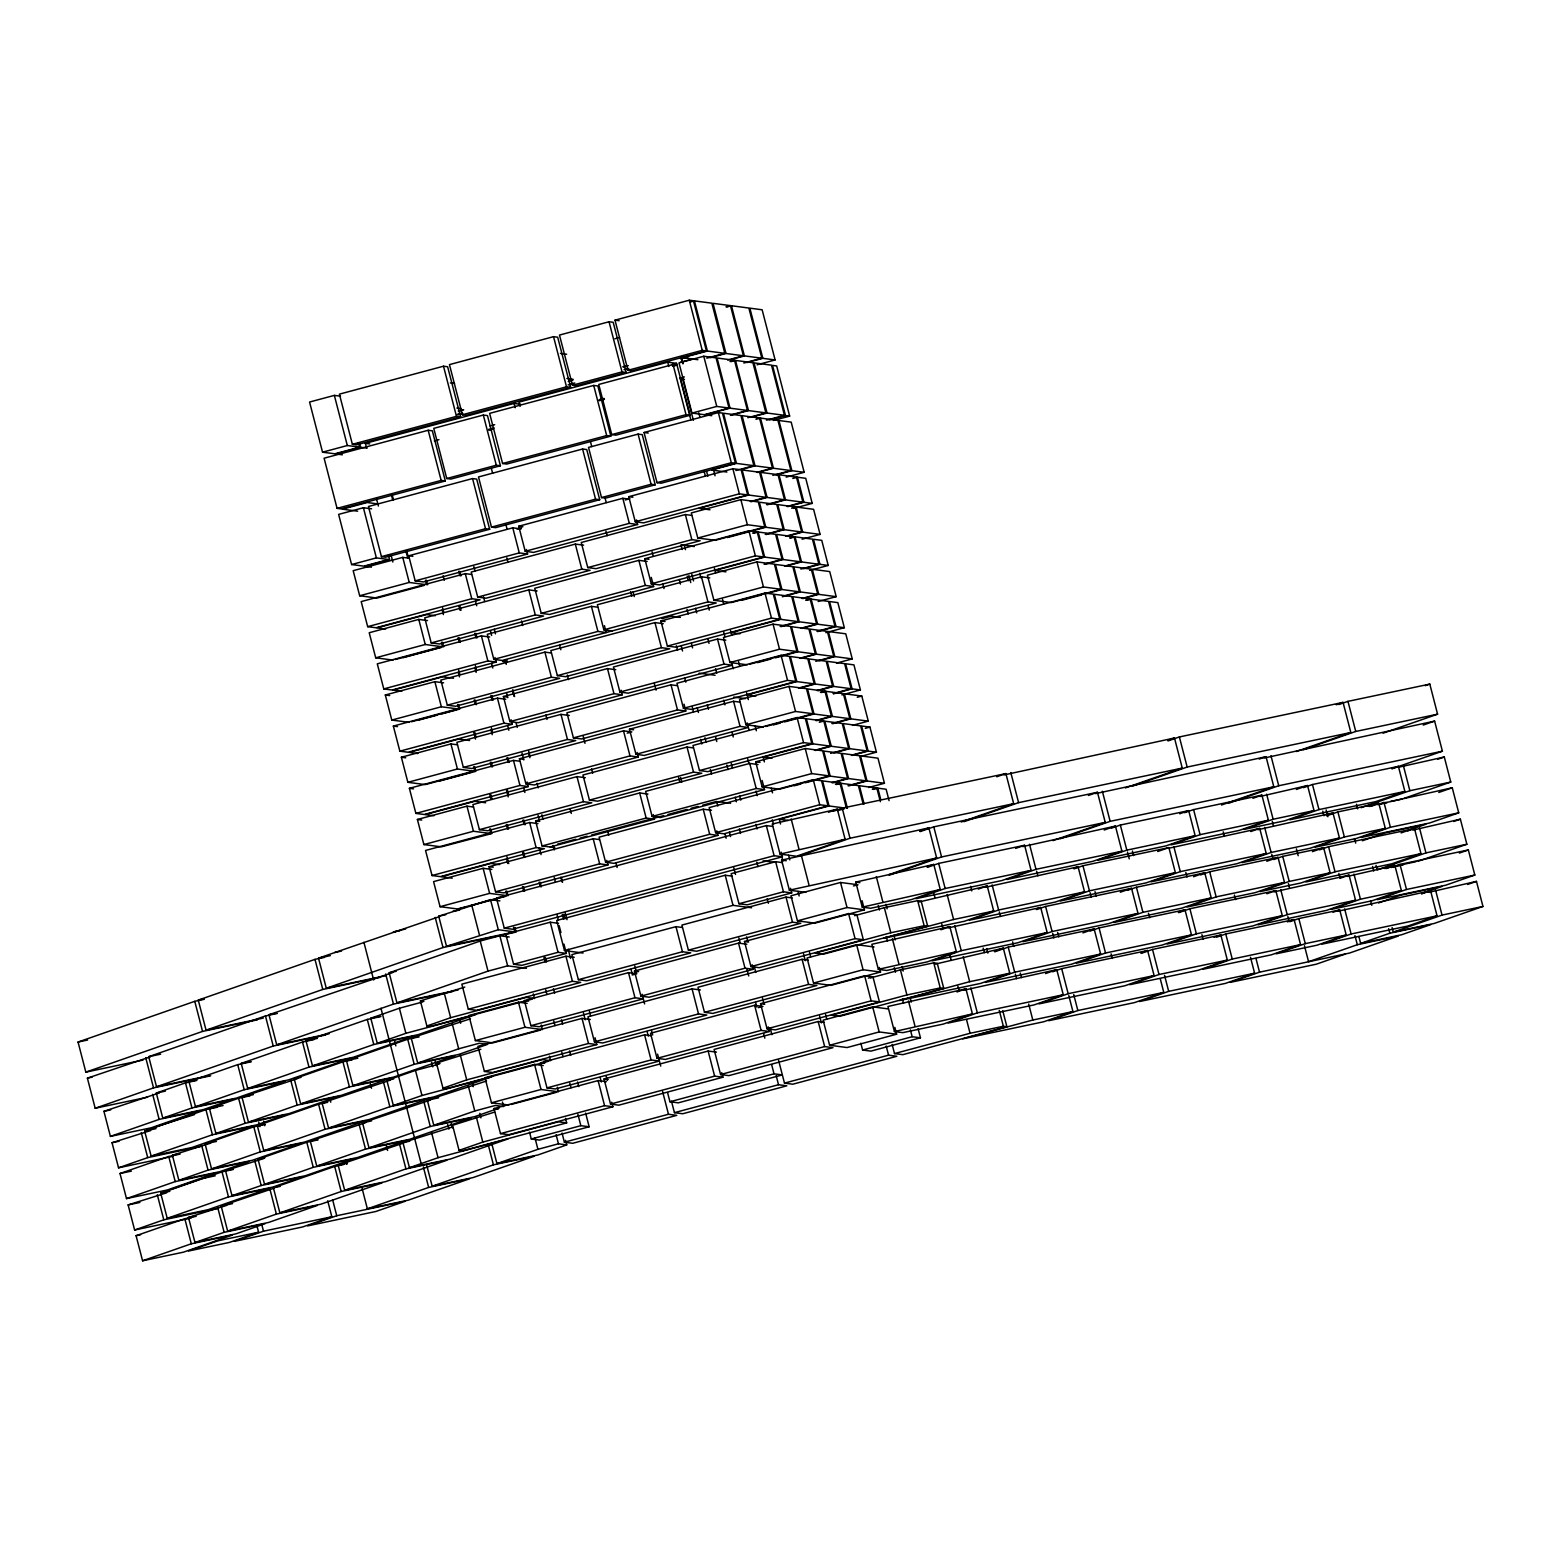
<?xml version="1.0" encoding="UTF-8"?>
<svg xmlns="http://www.w3.org/2000/svg" width="1561" height="1561" viewBox="0 0 1561 1561"><rect width="100%" height="100%" fill="white"/><g stroke="black" fill="none" stroke-linecap="round" stroke-linejoin="round"><path stroke-width="1.5" d="M143.046 1060.056L85.835 1072.134L78.05 1042.046L194.774 1001.323L204.315 999.294M263.263 1018.104L206.052 1030.182L198.267 1000.094L314.99 959.371L324.532 957.361M385.489 975.742L326.288 988.25L318.503 958.142L439.948 916.424M512.359 932.385L446.505 946.298L438.719 916.209L490.525 899.643L499.91 900.873M828.462 812.266L837.32 809.183L845.106 839.272L796.461 856.248L780.051 854.101L772.266 823.993L837.32 809.183M85.835 1072.134L202.559 1031.411L257.37 1019.84M206.052 1030.182L322.776 989.459L379.986 977.381M326.288 988.25L443.012 947.527L516.125 932.073L514.935 927.449M446.505 946.298L498.31 929.732L514.72 931.897L513.51 927.273M833.164 811.31L842.218 808.149L1005.889 773.593L1013.674 803.681L961.186 822.003M147.612 1097.168L95.182 1108.251L87.396 1078.144L150.519 1056.777M208.94 1075.705L156.51 1086.768L148.724 1056.68L265.448 1015.957L277.37 1013.44M329.176 1033.753L276.726 1044.836L268.96 1014.728L392.748 972.523M458.134 989.967L396.962 1002.884L389.177 972.796L480.222 941.029L499.852 935.761L509.237 936.99M996.757 776.773L1005.889 773.593M1003.977 774.939L1174.477 738.002L1182.262 768.09L1125.403 787.915M800.13 855.643L850.004 838.237L1013.674 803.681M95.182 1108.251L153.544 1087.88L210.735 1075.802M156.51 1086.768L273.234 1046.046L325.664 1034.982M276.726 1044.836L393.47 1004.113L452.358 991.664M396.962 1002.884L488.008 971.118L507.637 965.849L526.408 968.308M110.402 1136.388L159.144 1119.393L200.062 1110.749L151.319 1127.764L110.402 1136.388L103.924 1111.315L159.476 1092.876M162.793 1118.125L191.964 1107.939L232.882 1099.295L203.71 1109.481L162.793 1118.125L156.315 1093.051L185.486 1082.866L196.862 1080.466M195.476 1106.71L244.199 1089.715L285.117 1081.071L236.394 1098.085L195.476 1106.71L188.998 1081.636L237.721 1064.641L251.36 1061.753M247.711 1088.485L308.98 1067.119L349.898 1058.475L288.629 1079.861L247.711 1088.485L241.214 1063.412L302.502 1042.026L313.878 1039.626M312.493 1065.89L373.762 1044.504L414.68 1035.88L353.41 1057.246L312.493 1065.89L305.995 1040.816L367.284 1019.431L380.923 1016.562M377.274 1043.294L405.88 1033.304L475.988 1014.494L418.192 1034.65L377.274 1043.294L370.796 1018.221L399.401 1008.23L422.758 1001.947M532.184 999.118L430.407 1026.436L426.875 1025.987L420.397 1000.894L464.768 987.079M1167.648 740.382L1174.477 738.002M1168.018 740.929L1179.375 736.948L1343.045 702.391L1350.831 732.499L1296.254 751.524M919.741 831.076L928.873 827.896L936.659 857.984L888.677 874.726M920.21 831.584L933.79 826.842L1097.461 792.286L1105.247 822.393L1052.934 840.638M964.015 821.691L1018.592 802.647L1182.262 768.09M1336.236 704.772L1343.045 702.391M1338.87 704.538L1347.963 701.357L1429.798 684.089L1437.583 714.177L1383.007 733.221M426.875 1025.987L450.641 1017.694L526.194 997.401L534.486 998.494L533.316 993.928M1088.368 795.466L1097.461 792.286M1095.549 793.632L1266.03 756.695L1273.815 786.783L1221.522 805.027M156.334 1126.652L194.598 1114.554M1132.584 786.1L1187.16 767.056L1350.831 732.499M151.144 1156.116L212.413 1134.749L253.331 1126.105L192.042 1147.472L151.144 1156.116L144.646 1131.042L205.935 1109.656L217.291 1107.256M215.906 1133.501L245.097 1123.315L286.014 1114.671L256.824 1124.857L215.906 1133.501L209.428 1108.427L238.599 1098.242L249.975 1095.842M248.453 1122.144L297.195 1105.129L338.113 1096.485L289.37 1113.5L248.453 1122.144L241.975 1097.051L297.527 1078.612M300.688 1103.92L349.43 1086.905L390.348 1078.261L341.605 1095.276L300.688 1103.92L294.209 1078.827L342.932 1061.831L352.025 1059.919M352.923 1085.695L414.211 1064.309L455.129 1055.665L393.84 1077.051L352.923 1085.695L346.444 1060.602L407.714 1039.236L419.089 1036.836M417.704 1063.08L458.68 1048.797L479.227 1043.275L487.52 1044.368L458.622 1054.456L417.704 1063.08L411.226 1038.006L470.446 1018.806M172.725 1156.369L118.538 1167.804L112.041 1142.73L150.656 1130.554M1425.252 685.669L1429.798 684.089M889.516 875.097L941.576 856.95L1105.247 822.393M927.039 866.804L933.771 864.443L940.249 889.536L911.078 899.702L870.55 908.268L862.257 907.175L855.779 882.102L933.771 864.443M927.449 867.331L938.668 863.409L1024.601 845.281L1031.08 870.355L1001.908 880.541L915.975 898.668L945.166 888.502L1031.08 870.355M1259.22 759.075L1266.03 756.695M1264.117 758.041L1434.618 721.104L1442.403 751.192L1392.373 768.656M1015.626 848.404L1024.601 845.281M1022.787 846.608L1115.432 826.101L1121.93 851.194L1092.739 861.36L1006.825 879.506L1035.997 869.321L1121.93 851.194M1303.435 749.709L1355.748 731.465L1437.583 714.177M1060.114 838.803L1110.144 821.34L1273.815 786.783M118.538 1167.804L147.71 1157.618L201.896 1146.184M126.5 1198.594L175.222 1181.599L216.14 1172.955L167.417 1189.95L126.5 1198.594L120.002 1173.521L168.744 1156.506L180.1 1154.106M178.871 1180.311L208.062 1170.126L248.979 1161.501L219.789 1171.667L178.871 1180.311L172.393 1155.238L210.657 1143.14M211.555 1168.916L260.297 1151.901L301.214 1143.276L252.472 1160.272L211.555 1168.916L205.076 1143.842L253.799 1126.827L265.175 1124.427M263.789 1150.691L325.078 1129.305L365.996 1120.661L304.707 1142.047L263.789 1150.691L257.311 1125.618L318.581 1104.232L327.673 1102.3M328.571 1128.096L389.86 1106.71L430.777 1098.066L369.489 1119.452L328.571 1128.096L322.093 1103.003L390.191 1080.192M489.842 1077.461L434.27 1096.837L393.352 1105.481L386.874 1080.407L415.48 1070.417L438.856 1064.153M548.262 1061.304L446.485 1088.641L442.973 1088.173L436.475 1063.1L480.847 1049.265M1104.212 830.023L1115.432 826.101M1111.373 828.189L1120.349 825.047L1188.682 810.627L1195.16 835.701L1165.989 845.886L1097.656 860.306L1126.827 850.14L1195.16 835.701M1423.242 725.065L1434.618 721.104M1179.706 813.769L1188.682 810.627M1184.604 812.715L1193.58 809.593L1261.912 795.154L1268.41 820.247L1239.219 830.413L1170.887 844.852L1200.077 834.667L1268.41 820.247M978.24 889.087L987.235 885.965L993.713 911.039L964.522 921.224L883.487 938.337L953.595 919.507L993.713 911.039M985.401 887.272L1078.066 866.784L1084.544 891.858L1055.373 902.043L969.44 920.19L998.63 910.004L1084.544 891.858M1228.702 803.213L1278.732 785.749L1442.403 751.192M1252.937 798.295L1261.912 795.154M1259.903 796.52L1307.552 785.534L1314.05 810.608L1284.859 820.793L1243.941 829.437L1273.132 819.252L1314.05 810.608M1296.332 789.456L1307.552 785.534M1303.494 787.642L1312.469 784.52L1398.402 766.373L1404.88 791.447L1375.709 801.632L1289.776 819.779L1318.967 809.593L1404.88 791.447M393.352 1105.481L421.958 1095.51L492.066 1076.68M442.973 1088.173L466.719 1079.88L542.272 1059.607L550.584 1060.699L549.394 1056.134M1073.578 868.345L1078.066 866.784M1073.988 868.872L1082.963 865.75L1168.896 847.603L1175.374 872.677L1146.203 882.863L1060.27 901.009L1089.461 890.824L1175.374 872.677M172.412 1188.858L201.603 1178.672L215.242 1175.804M167.222 1218.321L228.491 1196.936L269.409 1188.292L208.14 1209.677L167.222 1218.321L160.724 1193.228L222.013 1171.862L233.369 1169.462M232.004 1195.687L261.175 1185.521L302.093 1176.877L272.921 1187.043L232.004 1195.687L225.506 1170.613L263.789 1158.516M264.531 1184.331L313.273 1167.335L354.191 1158.691L305.449 1175.687L264.531 1184.331L258.053 1159.257L306.795 1142.242L318.151 1139.842M316.766 1166.106L365.508 1149.111L406.426 1140.467L357.684 1157.462L316.766 1166.106L310.288 1141.032L365.84 1122.593M369.001 1147.881L430.29 1126.496L471.207 1117.871L409.919 1139.237L369.001 1147.881L362.523 1122.808L430.621 1099.978M499.149 1108.115L474.7 1116.642L433.782 1125.286L427.304 1100.193L486.544 1081.012M191.164 1218.068L134.617 1230.009L128.119 1204.916L166.734 1192.76M1391.671 768.714L1398.402 766.373M1157.677 851.506L1168.896 847.603M1398.949 767.173L1444.296 756.987L1450.774 782.061L1404.256 798.295M1169.326 848.13L1259.727 828.423L1266.225 853.496L1237.034 863.682L1151.12 881.828L1180.292 871.643L1266.225 853.496M940.873 929.771L949.849 926.649L956.327 951.722L927.156 961.908L886.648 970.454L878.336 969.361L871.858 944.288L949.849 926.649M948.034 927.956L1040.68 907.468L1047.177 932.541L1017.987 942.727L932.073 960.874L961.244 950.688L1047.177 932.541M1437.642 759.309L1444.296 756.987M1250.751 831.545L1259.727 828.423M1257.912 829.73L1332.977 812.949L1339.455 838.023L1310.284 848.208L1241.951 862.648L1271.122 852.462L1339.455 838.023M1036.192 909.029L1040.68 907.468M1036.621 909.575L1045.597 906.453L1131.53 888.307L1138.008 913.38L1108.837 923.566L1022.904 941.712L1052.094 931.527L1138.008 913.38M433.782 1125.286L474.778 1110.983L495.305 1105.461L503.598 1106.554L502.427 1102.007M134.617 1230.009L163.788 1219.824L217.994 1208.37M1326.245 815.31L1332.977 812.949M1326.655 815.837L1337.894 811.915L1378.812 803.271L1385.29 828.364L1356.099 838.53L1315.182 847.174L1344.372 836.989L1385.29 828.364M1361.133 807.7L1409.856 790.705L1450.774 782.061M142.578 1260.781L191.301 1243.785L232.218 1235.141L183.496 1252.156L142.578 1260.781L136.08 1235.707L184.822 1218.712L196.179 1216.312M194.969 1242.517L224.14 1232.331L265.058 1223.687L235.887 1233.873L194.969 1242.517L188.471 1217.424L226.755 1205.326M227.652 1231.102L276.375 1214.107L317.293 1205.463L268.57 1222.458L227.652 1231.102L221.155 1206.029L274.443 1188.058M279.868 1212.877L341.157 1191.511L382.074 1182.867L320.786 1204.233L279.868 1212.877L273.39 1187.804L334.678 1166.418L343.771 1164.506M344.669 1190.282L405.938 1168.896L446.856 1160.252L385.567 1181.638L344.669 1190.282L338.171 1165.208L404.006 1142.867M409.45 1167.687L438.056 1157.696L508.145 1138.867L450.368 1159.043L409.45 1167.687L402.953 1142.593L452.592 1126.964M494.642 1112.076L452.573 1125.286L459.051 1150.379L462.563 1150.828L566.663 1122.886L565.492 1118.32M1120.31 892.209L1131.53 888.307M1127.452 890.375L1136.428 887.253L1204.76 872.814L1211.258 897.907L1182.067 908.073L1113.734 922.512L1142.925 912.326L1211.258 897.907M1369.817 806.413L1378.812 803.271M1377.192 804.539L1452.257 787.759L1458.735 812.852L1429.564 823.018L1361.231 837.457L1390.402 827.271L1458.735 812.852M1193.541 876.736L1204.76 872.814M1200.702 874.921L1209.677 871.779L1278.01 857.36L1284.488 882.433L1255.317 892.619L1186.984 907.039L1216.156 896.873L1284.488 882.433M1438.793 792.461L1452.257 787.759M994.337 951.293L1003.313 948.151L1009.791 973.225L980.62 983.41L899.585 1000.523L969.674 981.693L1009.791 973.225M994.747 951.82L1008.211 947.117L1094.144 928.971L1100.642 954.044L1071.451 964.23L985.518 982.376L1014.709 972.191L1100.642 954.044M1266.791 861.262L1278.01 857.36M1273.756 859.506L1282.732 856.365L1323.65 847.721L1330.128 872.814L1300.957 882.98L1260.039 891.624L1289.21 881.438L1330.128 872.814M1312.411 851.643L1323.65 847.721M459.051 1150.379L482.817 1142.086L558.37 1121.793L566.663 1122.886M1319.572 849.847L1328.567 846.706L1414.481 828.559L1420.978 853.652L1391.788 863.818L1305.855 881.965L1335.045 871.779L1420.978 853.652M1082.924 932.893L1094.144 928.971M1090.085 931.078L1099.061 927.936L1184.975 909.79L1191.472 934.863L1162.282 945.049L1076.368 963.196L1105.539 953.01L1191.472 934.863M1362.421 840.755L1384.88 832.93L1425.798 824.286L1401.095 832.911M1407.749 830.92L1414.481 828.559M258.599 1232.234L229.408 1242.419L188.491 1251.044L217.681 1240.878L258.599 1232.234L256.824 1225.385M331.83 1216.76L263.497 1231.2L234.326 1241.366L302.658 1226.946L331.83 1216.76L327.712 1200.799M1178.243 912.151L1184.975 909.79M1412.822 830.14L1460.374 819.174L1466.872 844.247L1418.129 861.262M1178.672 912.678L1189.892 908.756L1275.825 890.609L1282.303 915.683L1253.132 925.868L1167.199 944.015L1196.37 933.829L1282.303 915.683M956.952 991.976L965.927 988.835L972.425 1013.928L943.234 1024.094L902.726 1032.66L894.433 1031.567L887.936 1006.494L965.927 988.835M964.113 990.162L1056.777 969.654L1063.256 994.747L1034.084 1004.913L948.151 1023.06L977.323 1012.874L1063.256 994.747M1453.74 821.496L1460.374 819.174M336.747 1215.726L307.576 1225.912L375.889 1211.473L405.079 1201.307L336.747 1215.726L332.63 1199.765M1266.849 893.751L1275.825 890.609M1273.991 891.916L1349.055 875.155L1355.553 900.229L1326.362 910.414L1258.029 924.834L1287.22 914.648L1355.553 900.229M367.362 1208.819L428.651 1187.433L469.568 1178.789L408.28 1200.175L367.362 1208.819L362.074 1188.292M432.163 1186.223L493.432 1164.838L534.35 1156.194L473.061 1177.579L432.163 1186.223L426.855 1165.696M491.637 1143.101L496.944 1163.608L537.921 1149.325L558.448 1143.803L566.741 1144.896L565.57 1140.33M1045.538 973.576L1056.777 969.654M1052.699 971.781L1061.675 968.64L1147.608 950.493L1154.106 975.566L1124.915 985.752L1038.982 1003.899L1068.173 993.713L1154.106 975.566M566.741 1144.896L537.862 1154.984L496.944 1163.608M1340.079 878.277L1349.055 875.155M1347.241 876.462L1394.89 865.477L1401.368 890.55L1372.197 900.736L1331.279 909.38L1360.451 899.195L1401.368 890.55M1466.872 844.247L1425.954 852.891L1377.212 869.906L1376.041 865.34M1140.876 952.854L1147.608 950.493M1141.286 953.361L1152.525 949.439L1220.858 935.019L1227.336 960.093L1198.146 970.279L1129.813 984.698L1159.003 974.513L1227.336 960.093M1385.914 868.599L1394.89 865.477M1391.027 867.526L1400.002 864.384L1468.335 849.965L1474.833 875.038L1445.642 885.224L1377.309 899.643L1406.5 889.477L1474.833 875.038M1214.107 937.361L1220.858 935.019M1216.78 937.107L1225.756 933.985L1294.089 919.546L1300.567 944.62L1271.395 954.805L1203.063 969.244L1232.253 959.059L1300.567 944.62M1459.359 853.087L1468.335 849.965M1287.357 921.907L1294.089 919.546M1289.835 921.692L1298.811 918.57L1339.728 909.926L1346.206 935L1317.035 945.185L1276.118 953.83L1305.289 943.644L1346.206 935M1332.996 912.268L1339.728 909.926M1337.914 911.253L1430.578 890.765L1437.057 915.839L1407.866 926.024L1321.952 944.171L1351.124 933.985L1437.057 915.839M1378.519 902.96L1400.958 895.116L1441.876 886.472L1421.681 893.536M1072.934 1011.567L1043.763 1021.753L962.727 1038.865L1032.816 1020.035L1072.934 1011.567L1068.817 995.606M1163.784 992.386L1077.851 1010.533L1048.68 1020.718L1134.593 1002.572L1163.784 992.386L1160.233 978.708M1421.583 893.887L1430.578 890.765M1428.9 892.326L1476.472 881.38L1482.95 906.453L1434.227 923.449L1393.31 932.093L1392.119 927.527M1467.613 884.463L1476.472 881.38M1254.615 973.205L1168.682 991.352L1139.51 1001.538L1225.424 983.391L1254.615 973.205L1250.478 957.244M1304.45 945.751L1308.567 961.713L1357.309 944.717L1398.227 936.073L1349.485 953.069L1259.532 972.171L1230.341 982.357L1316.274 964.21L1345.445 954.025M1360.646 943.41L1389.836 933.224L1430.754 924.6L1401.563 934.766L1360.646 943.41L1358.89 936.58M1393.31 932.093L1442.032 915.097L1482.95 906.453M340.493 396.182L334.347 395.382L309.566 402.036L322.542 452.183L334.815 453.802L359.615 447.148L358.425 442.583M443.5 366.211L339.4 394.152L352.376 444.3L356.532 444.846L460.612 416.904L447.636 366.757L443.5 366.211L456.475 416.358L460.612 416.904M553.531 336.669L449.451 364.611L462.407 414.758L466.563 415.304L570.663 387.362L557.687 337.215L553.531 336.669L566.506 386.816L570.663 387.362M609.044 321.761L559.482 335.069L572.458 385.216L576.594 385.762L626.176 372.455L613.2 322.307L609.044 321.761L622.019 371.908L626.176 372.455M614.995 320.161L689.279 300.219L693.435 300.766L706.411 350.913L632.127 370.855L627.971 370.308L614.995 320.161L619.151 320.707M689.923 302.093L694.43 300.883L711.855 303.185L724.831 353.332L706.801 358.171M725.943 306.834L730.45 305.624L743.407 355.771L727.641 360.006M726.938 306.951L731.446 305.741L748.87 308.044L761.846 358.191L743.816 363.03M614.936 338.757L619.561 337.527M458.212 410.972L462.836 409.743M568.263 381.43L572.887 380.201M622.78 366.796L627.405 365.547M459.051 411.089L463.676 409.841M623.6 366.913L628.244 365.664M457.334 414.485L462.036 413.216M570.038 384.221L574.741 382.952M624.029 369.723L628.732 368.455M457.744 414.524L462.446 413.275M568.106 384.904L572.809 383.635M458.095 414.66L462.719 413.411M322.542 452.183L347.322 445.529L359.615 447.148M352.376 444.3L456.475 416.358M462.407 414.758L566.506 386.816M572.458 385.216L622.019 371.908M627.971 370.308L702.255 350.366L706.411 350.913M724.831 353.332L707.406 351.049L682.625 357.703L697.865 359.693M680.362 358.64L687.308 356.767M366.464 447.656L365.352 443.344L514.057 403.421L520.672 404.299M672.557 366.308L677.201 365.059L673.045 364.513L598.761 384.455L611.736 434.621L615.893 435.168L690.177 415.226L676.557 363.342L667.718 362.172L519.013 402.094L520.125 406.387M681.181 358.737L688.128 356.884M367.128 448.144L360.611 447.285L335.81 453.939L342.347 454.797M483.325 415.05L433.763 428.358L446.739 478.525L450.875 479.071L500.437 465.763L487.481 415.597L483.325 415.05L496.3 465.217L500.437 465.763M593.707 385.43L489.627 413.372L502.583 463.519L506.74 464.066L610.839 436.124L597.863 385.957L593.707 385.43L606.683 435.578L610.839 436.124M671.893 364.572L676.557 363.342M680.245 362.328L691.796 359.206M428.182 430.27L324.103 458.212L337.059 508.359L341.215 508.906L445.314 480.964L432.338 430.797L428.182 430.27L441.158 480.417L445.314 480.964M703.777 356.259L678.996 362.913L691.972 413.08L704.245 414.699L729.026 408.045L716.07 357.879L703.777 356.259L716.753 406.426L729.026 408.045M710.216 357.723L725.982 353.488L743.407 355.771M730.899 359.537L744.402 355.908L761.846 358.191M434.309 440.924L438.953 439.695M490.056 425.958L494.7 424.709M729.982 361.508L734.49 360.298L747.465 410.465L731.68 414.699M730.977 361.645L735.485 360.435L752.909 362.718L765.885 412.884L747.856 417.724M488.671 429.353L494.174 427.968M599.326 399.636L603.931 398.406M679.659 378.172L684.362 376.923M599.112 400.221L603.756 398.972M599.346 400.475L604.048 399.226M488.847 430.29L493.471 429.06M599.522 400.592L604.458 399.284M747.056 362.562L762.841 358.328L775.115 359.947L762.139 309.78L749.865 308.161L762.841 358.328M757.085 364.786L775.115 359.947M446.739 478.525L496.3 465.217M502.583 463.519L606.683 435.578M337.059 508.359L441.158 480.417M611.736 434.621L686.02 414.68L690.177 415.226M691.972 413.08L716.753 406.426M747.465 410.465L730.021 408.162L705.24 414.816L711.777 415.675M371.596 508.808L363.401 507.735L338.62 514.389L351.596 564.536L363.869 566.155L388.669 559.501L376.377 557.882L351.596 564.536M472.554 478.564L368.455 506.505L381.43 556.653L385.587 557.199L489.666 529.257L476.71 479.11L472.554 478.564L485.53 528.711L489.666 529.257M582.585 449.022L478.505 476.964L491.481 527.111L495.618 527.657L599.717 499.715L586.741 449.548L582.585 449.022L595.561 499.169L599.717 499.715M638.098 434.114L588.536 447.422L601.512 497.569L605.668 498.115L655.23 484.808L642.254 434.66L638.098 434.114L651.074 484.261L655.23 484.808M644.049 432.514L718.333 412.572L722.489 413.119L735.465 463.266L661.181 483.208L657.025 482.661L644.049 432.514L648.205 433.06M730.431 415.421L748.46 410.582L765.885 412.884M753.514 416.65L767.036 413.021L784.461 415.324L771.505 365.157L754.061 362.874L767.036 413.021M755.992 419.304L760.5 418.094L777.924 420.397L790.9 470.544L772.871 475.383M766.451 420.163L784.461 415.324M769.3 419.909L785.495 415.577L789.651 416.124L776.676 365.957L772.519 365.411L785.495 415.577M773.456 420.455L789.651 416.124M381.43 556.653L485.53 528.711M491.481 527.111L595.561 499.169M601.512 497.569L651.074 484.261M657.025 482.661L731.309 462.719L735.465 463.266M736.46 463.402L723.484 413.236L740.909 415.538L753.885 465.685L736.46 463.402L711.679 470.056L726.919 472.046M409.294 558.233L402.758 557.375L353.176 570.682L359.674 595.756L377.099 598.058L424.416 585.336M526.389 549.433L527.579 553.999L423.48 581.941L415.187 580.848L408.709 555.775L512.788 527.833L521.081 528.925M636.439 519.891L637.61 524.457L533.53 552.399L525.218 551.306L518.74 526.233L622.819 498.291L629.044 499.11M628.771 496.691L732.87 468.749L741.163 469.822L747.66 494.915L643.561 522.857L635.268 521.764L628.771 496.691L632.927 497.237M516.925 529.042L521.53 527.813M625.278 499.949L629.883 498.72M735.855 470.524L753.885 465.685M741.534 469.471L755.036 465.841L772.48 468.124L759.505 417.977L742.08 415.675L755.036 465.841M756.695 472.359L772.48 468.124M757.69 472.495L773.475 468.261L790.9 470.544M776.11 474.915L791.895 470.681L804.169 472.3L791.193 422.133L778.919 420.514L791.895 470.681M786.139 477.139L804.169 472.3M792.812 478.466L797.437 477.217L805.73 478.31L812.208 503.383L793.71 508.359M359.674 595.756L409.236 582.448L424.494 584.458M415.187 580.848L519.267 552.906L527.579 553.999M525.218 551.306L629.317 523.364L637.61 524.457M635.268 521.764L739.348 493.822L747.66 494.915M748.656 495.032L742.158 469.959L759.583 472.242L766.08 497.335L748.656 495.032L699.074 508.34L709.982 509.784M471.5 574.448L465.276 573.648L361.196 601.59L367.674 626.663L375.967 627.756L480.066 599.814L471.773 598.722L367.674 626.663M583.619 545.179L575.326 544.087L471.227 572.048L477.705 597.122L486.017 598.214L590.097 570.272L581.804 569.18L477.705 597.122M691.582 515.364L685.357 514.545L581.258 542.506L587.756 567.58L596.048 568.672L700.148 540.711L691.835 539.638L587.756 567.58M740.87 499.637L691.308 512.945L697.787 538.038L715.211 540.321L764.792 527.013L758.295 501.94L740.87 499.637L747.348 524.73L764.792 527.013M750.295 501.569L766.08 497.335M751.29 501.686L767.075 497.452L784.5 499.754L778.002 474.661L760.578 472.378L767.075 497.452M766.471 504.593L784.5 499.754M767.466 504.71L785.495 499.871L802.92 502.174L796.442 477.081L779.017 474.798L785.495 499.871M787.154 506.408L802.92 502.174M787.72 506.642L803.915 502.291L812.208 503.383M791.661 508.242L796.169 507.032L813.593 509.315L820.091 534.389L802.061 539.228M697.787 538.038L747.348 524.73M427.48 620.576L418.777 619.424L369.216 632.732L375.694 657.805L393.118 660.108M537.101 590.975L528.808 589.882L424.729 617.824L431.207 642.917L439.5 643.991L543.599 616.049L535.306 614.956L431.207 642.917M647.152 561.433L638.859 560.34L534.76 588.282L541.238 613.356L549.55 614.449L653.63 586.507L651.269 577.394M644.791 558.74L748.89 530.799L757.183 531.891L763.68 556.965L659.581 584.907L651.288 583.814L644.791 558.74L648.947 559.287M727.504 537.55L765.807 527.267L783.232 529.55L776.754 504.476L759.329 502.193L765.807 527.267M752.558 533.121L757.183 531.891M753.67 533.218L758.178 532.008L775.602 534.311L782.1 559.384L764.07 564.223M765.222 534.389L783.232 529.55M766.217 534.525L784.227 529.686L801.671 531.969L795.173 506.896L777.749 504.613L784.227 529.686M785.885 536.203L801.671 531.969M786.881 536.34L802.666 532.106L820.091 534.389M789.534 537.94L794.042 536.73L800.52 561.804L784.754 566.038M790.529 538.057L795.037 536.847L812.461 539.15L818.94 564.223L800.91 569.063M375.694 657.805L425.255 644.498L442.68 646.8L441.509 642.234M541.238 613.356L645.337 585.414L653.63 586.507M651.288 583.814L755.368 555.872L763.68 556.965M782.1 559.384L764.675 557.101L715.094 570.409L726.002 571.833M489.686 636.986L481.393 635.893L377.294 663.835L383.772 688.908L392.084 690.001L496.164 662.059L494.993 657.493M597.648 607.17L591.424 606.351L487.325 634.293L493.822 659.366L502.115 660.459L716.245 602.975L707.953 601.883L603.853 629.824L597.375 604.751L701.455 576.809L709.767 577.902M756.968 561.901L707.406 575.209L713.904 600.283L731.328 602.566L780.89 589.258L774.412 564.184L756.968 561.901L763.466 586.975L780.89 589.258M395.382 659.503L440.436 647.405M403.089 657.688L441.392 647.405M765.066 564.36L783.095 559.521L800.52 561.804M785.749 566.175L801.515 561.94L818.94 564.223M803.72 568.711L819.935 564.36L828.228 565.433L821.749 540.36L813.457 539.267L819.935 564.36M809.71 570.428L828.228 565.433M383.772 688.908L487.871 660.966L496.164 662.059M493.822 659.366L597.902 631.424L606.214 632.517L604.439 625.668M713.904 600.283L763.466 586.975M507.169 660.205L502.603 661.435L507.169 662.02M661.981 618.644L671.132 616.185M409.216 722.353L391.791 720.07L385.313 694.996L434.875 681.689L443.597 682.82M551.131 652.947L544.906 652.127L440.826 680.089L447.305 705.162L455.617 706.255L559.697 678.313L551.404 677.22L447.305 705.162M663.249 623.678L654.957 622.585L550.857 650.547L557.355 675.62L565.648 676.713L669.747 648.752L661.435 647.678L557.355 675.62M660.908 620.985L764.988 593.043L773.3 594.136L779.778 619.21L675.679 647.171L667.386 646.078L660.908 620.985L665.045 621.532M741.358 600.4L761.631 594.956M766.139 593.746L781.924 589.512L799.349 591.814L792.851 566.721L775.427 564.438L781.924 589.512M783.563 596.048L799.349 591.814M782.315 596.77L800.344 591.931L817.769 594.234L811.271 569.141L793.847 566.858L800.344 591.931M802.003 598.468L817.769 594.234M802.998 598.585L818.764 594.351L836.189 596.653L829.711 571.56L812.266 569.277L818.764 594.351M805.632 600.185L810.139 598.975L816.618 624.049L800.852 628.283M806.627 600.322L811.135 599.112L828.559 601.395L835.037 626.468L817.027 631.307M818.159 601.492L836.189 596.653M391.791 720.07L441.353 706.762L458.797 709.045L457.607 704.479M667.386 646.078L771.485 618.117L779.778 619.21M780.773 619.346L774.295 594.273L791.72 596.556L798.198 621.629L780.773 619.346L731.211 632.654L739.914 633.805M511.052 719.738L512.223 724.304L408.143 752.246L399.85 751.173L393.352 726.08L497.452 698.138L505.744 699.23M621.083 690.196L622.273 694.762L518.174 722.704L509.881 721.611L503.403 696.538L607.483 668.596L615.775 669.689M725.826 640.147L717.514 639.054L613.434 666.996L619.912 692.069L628.224 693.162L732.304 665.22L724.011 664.127L619.912 692.069M749.631 664.205L796.949 651.503L790.471 626.429L773.046 624.146L723.465 637.454L729.963 662.527L747.387 664.81M411.48 721.748L456.534 709.65M419.207 719.953L437.217 715.114M441.724 713.904L459.754 709.065L458.583 704.499M780.168 626.468L798.198 621.629M781.163 626.605L799.193 621.766L816.618 624.049M801.847 628.42L817.613 624.185L835.037 626.468M817.515 631.581L836.033 626.605L844.345 627.698L837.847 602.624L829.554 601.531L836.033 626.605M825.808 632.673L844.345 627.698M399.85 751.173L503.93 723.211L512.223 724.304M509.881 721.611L613.961 693.669L622.273 694.762M729.963 662.527L779.524 649.22L796.949 651.503M470.349 772.5L425.294 784.598L407.85 782.315L401.372 757.241L450.934 743.934L457.471 744.792M569.277 715.465L560.984 714.372L456.885 742.334L463.363 767.407L471.676 768.5L575.755 740.558L567.463 739.465L463.363 767.407M677.24 685.65L671.015 684.83L566.916 712.792L573.414 737.865L581.707 738.958L685.806 710.996L684.03 704.167M781.046 655.288L676.967 683.25L683.445 708.323L691.757 709.416L795.837 681.455L789.359 656.381L781.046 655.288L787.544 680.362L795.837 681.455M757.417 662.644L770.939 659.015M775.446 657.805L797.983 651.757L815.408 654.059L808.91 628.966L791.486 626.683L797.983 651.757M799.642 658.293L815.408 654.059M800.637 658.41L816.403 654.176L833.828 656.479L827.35 631.385L809.905 629.103L816.403 654.176M815.798 661.318L833.828 656.479M819.057 660.83L834.823 656.596L852.247 658.898L845.769 633.805L828.345 631.522L834.823 656.596M836.481 663.132L852.247 658.898M407.85 782.315L457.432 769.007L474.856 771.29L473.666 766.724M573.414 737.865L677.494 709.923L685.806 710.996M683.445 708.323L787.544 680.362M796.832 681.591L790.354 656.518L807.778 658.801L814.257 683.874L796.832 681.591L747.27 694.899L755.973 696.05M527.072 781.983L528.262 786.549L424.163 814.491L415.87 813.398L409.392 788.325L513.471 760.383L519.696 761.202M637.122 752.441L638.293 757.007L534.213 784.949L525.901 783.856L519.423 758.783L623.502 730.841L631.815 731.914L627.19 733.163M635.951 754.314L740.031 726.372L748.343 727.465L644.244 755.407L635.951 754.314L629.454 729.241L733.553 701.279L739.777 702.099M765.67 726.45L812.969 713.748L806.491 688.674L789.066 686.391L739.504 699.699L745.982 724.772L763.407 727.055M439.773 780.988L475.812 771.31L474.642 766.744M798.491 688.108L814.257 683.874M799.486 688.245L815.252 684.011L832.676 686.294L826.198 661.22L808.774 658.937L815.252 684.011M816.91 690.528L832.676 686.294M817.905 690.664L833.672 686.43L851.116 688.713L844.618 663.64L827.193 661.357L833.672 686.43M820.442 692.421L824.949 691.211L831.428 716.284L815.662 720.519M821.437 692.557L825.945 691.347L843.369 693.63L849.847 718.704L831.837 723.543M833.086 693.552L851.116 688.713M833.574 693.825L852.111 688.85L860.404 689.942L853.926 664.869L845.613 663.776L852.111 688.85M841.867 694.918L860.404 689.942M415.87 813.398L519.95 785.456L528.262 786.549M525.901 783.856L630 755.914L638.293 757.007M745.982 724.772L795.544 711.465L812.969 713.748M857.282 697.26L861.789 696.05L868.287 721.123L852.501 725.358M490.661 828.989L491.852 833.535L441.314 846.842L423.89 844.56L417.392 819.466L466.973 806.159L473.51 807.017M585.297 777.71L577.004 776.617L472.905 804.559L479.403 829.652L487.695 830.745L591.795 802.783L583.482 801.691L479.403 829.652M693.26 747.895L687.035 747.075L582.955 775.017L589.434 800.11L597.746 801.183L701.826 773.241L693.533 772.149L589.434 800.11M797.086 717.533L692.986 745.475L699.484 770.549L707.777 771.641L811.857 743.699L805.378 718.626L797.086 717.533L803.564 742.607L811.857 743.699M773.456 724.889L780.207 723.075M784.715 721.865L814.003 714.001L831.428 716.284M816.657 720.655L832.423 716.421L849.847 718.704M819.291 722.255L823.798 721.045L830.296 746.119L814.51 750.353M832.833 723.68L850.843 718.84L868.287 721.123M423.89 844.56L473.451 831.252L490.876 833.535L489.705 828.969M699.484 770.549L803.564 742.607M865.301 728.343L869.945 727.094L876.423 752.187L860.209 756.539M830.296 746.119L812.871 743.836L763.29 757.144L772.012 758.275M537.94 823.603L529.647 822.51L425.548 850.452L432.046 875.526L440.339 876.619L544.418 848.677L536.125 847.584L432.046 875.526M554.74 847.564L542.077 845.984L535.599 820.91L639.678 792.968L647.971 794.061M758.022 764.519L749.709 763.427L645.63 791.368L652.108 816.442L660.42 817.535L764.5 789.593L762.139 780.461M755.661 761.827L805.242 748.519L822.667 750.802L829.145 775.876L779.583 789.183L762.158 786.9L755.661 761.827L760.031 762.392M815.505 750.49L831.291 746.256L848.716 748.539L842.218 723.465L824.793 721.182L831.291 746.256M830.686 753.378L848.716 748.539M833.945 752.909L849.711 748.675L867.135 750.958L860.657 725.885L843.213 723.602L849.711 748.675M851.369 755.192L867.135 750.958M851.916 755.446L868.131 751.095L876.423 752.187M542.077 845.984L646.156 818.042L654.469 819.135L653.279 814.569M652.108 816.442L756.207 788.5L764.5 789.593M762.158 786.9L811.72 773.593L829.145 775.876M557.609 844.13L575.775 839.252M580.165 838.081L587.151 836.208M591.678 834.979L663.698 815.642M667.913 814.51L686.899 809.418M691.113 808.286L698.079 806.413M702.723 805.164L716.636 801.437L717.826 806.042M550.174 846.96L654.469 819.135M491.852 869.438L483.129 868.306L433.568 881.614L440.046 906.687L457.49 908.97L504.788 896.268M606.78 860.365L607.951 864.911L503.871 892.872L495.559 891.78L489.081 866.706L593.18 838.745L599.404 839.564M711.504 810.296L703.211 809.203L599.112 837.164L605.609 862.238L613.902 863.331L718.001 835.369L716.811 830.823M813.242 779.661L709.162 807.603L715.64 832.696L723.953 833.789L828.032 805.827L821.554 780.754L813.242 779.661L819.74 804.735L828.032 805.827M794.12 785.807L800.891 783.993M805.398 782.783L830.179 776.129L847.603 778.432L841.106 753.339L823.681 751.056L830.179 776.129M831.837 782.666L847.603 778.432M832.833 782.783L848.599 778.549L866.023 780.851L859.545 755.758L842.12 753.475L848.599 778.549M835.467 784.383L839.974 783.173L846.452 808.247M836.462 784.52L840.969 783.31L858.394 785.593L863.116 803.837M847.994 785.69L866.023 780.851M848.989 785.807L867.018 780.968L884.443 783.271L877.965 758.178L860.54 755.895L867.018 780.968M868.677 787.505L884.443 783.271M872.306 789.222L876.814 788.012L880.365 801.691M873.184 789.378L877.809 788.149L886.121 789.242L889.068 800.637M440.046 906.687L489.627 893.38L507.052 895.663L505.862 891.097M495.559 891.78L599.658 863.838L607.951 864.911M605.609 862.238L709.689 834.296L718.001 835.369M715.64 832.696L819.74 804.735M844.286 807.974L829.028 805.964L779.466 819.271L788.168 820.423M772.558 826.413L766.334 825.593L496.476 898.043L504.262 928.151L512.554 929.224L782.412 856.774L781.202 852.15M458.446 908.99L465.198 907.175M469.705 905.965L505.764 896.287M837.437 810.666L844.208 808.852M504.262 928.151L774.119 855.701L782.412 856.774M780.051 854.101L845.106 839.272M558.565 923.312L550.252 922.219L505.803 934.161L513.589 964.249L521.881 965.342L566.35 953.4L563.95 944.151M732.187 876.15L725.221 875.233L556.692 920.483L564.477 950.59L583.073 953.03M781.866 862.531L775.641 861.711L731.172 873.653L738.958 903.741L747.251 904.834L791.72 892.892L790.529 888.268M805.808 892.365L789.378 890.199L781.593 860.111L928.873 827.896M513.589 964.249L558.038 952.308L566.35 953.4M564.477 950.59L733.007 905.341L751.602 907.78M738.958 903.741L783.427 891.799L791.72 892.892M789.378 890.199L936.659 857.984M574.233 957.283L565.921 956.21L461.841 984.152L468.32 1009.226L476.632 1010.318L580.712 982.376L572.419 981.284L468.32 1009.226M682.196 927.468L675.972 926.649L571.872 954.61L578.37 979.684L586.663 980.776L690.742 952.834L682.45 951.742L578.37 979.684M792.227 897.926L786.003 897.107L681.923 925.068L688.401 950.142L696.694 951.234L800.793 923.273L792.5 922.2L688.401 950.142M853.457 885.965L857.965 884.755L840.52 882.472L790.959 895.78L797.456 920.853L814.881 923.156L864.443 909.848L862.082 900.717M797.456 920.853L847.018 907.546L864.443 909.848M862.257 907.175L940.249 889.536M527.169 1003.352L518.447 1002.201L468.885 1015.509L475.383 1040.582L492.808 1042.885L540.126 1030.182M530.896 1025.694L634.976 997.733L643.288 998.825L539.189 1026.767L530.896 1025.694L524.398 1000.601L628.498 972.659L636.79 973.752L632.166 975.001M752.129 964.718L753.319 969.283L649.22 997.225L640.927 996.133L634.449 971.059L738.529 943.117L746.841 944.21M744.48 941.517L848.579 913.575L856.872 914.668L863.35 939.742L759.27 967.683L750.958 966.591L744.48 941.517L748.636 942.063M854.589 915.683L884.346 907.682L917.673 900.638L921.185 901.107L927.663 926.18L823.584 954.142L815.271 953.049L890.824 932.756L924.151 925.732L927.663 926.18M919.078 901.965L987.235 885.965M475.383 1040.582L524.945 1027.275L542.369 1029.577L541.199 1025.011M640.927 996.133L745.026 968.191L753.319 969.283M750.958 966.591L855.057 938.649L863.35 939.742M590.312 1019.489L582.019 1018.396L477.92 1046.338L484.417 1071.431L492.71 1072.505L596.79 1044.563L595.034 1037.733M700.343 989.947L692.05 988.854L587.97 1016.796L594.448 1041.87L602.741 1042.963L706.84 1015.021L698.528 1013.928L594.448 1041.87M808.305 960.132L802.081 959.313L698.001 987.254L704.479 1012.328L712.792 1013.421L816.871 985.479L808.578 984.386L704.479 1012.328M874.043 946.961L856.618 944.678L807.057 957.986L813.535 983.059L830.959 985.342L880.521 972.035L879.35 967.469M484.417 1071.431L588.497 1043.47L596.79 1044.563M813.535 983.059L863.096 969.752L880.521 972.035M878.336 969.361L956.327 951.722M543.248 1065.539L534.545 1064.407L484.983 1077.714L491.461 1102.788L508.886 1105.071M546.974 1087.88L651.074 1059.939L659.366 1061.031L555.267 1088.973L546.974 1087.88L540.496 1062.807L644.576 1034.845L650.8 1035.665M758.295 1007.645L762.919 1006.396L754.626 1005.304L650.527 1033.265L657.005 1058.338L665.318 1059.431L769.397 1031.47L768.227 1026.923M760.558 1003.703L864.657 975.762L872.95 976.854L879.448 1001.928L775.349 1029.889L767.056 1028.797L760.558 1003.703L764.714 1004.25M868.326 978.103L872.95 976.854M870.667 977.869L900.424 969.869L933.751 962.844L937.263 963.313L943.761 988.386L839.662 1016.328L831.369 1015.235L906.921 994.962L940.229 987.918L943.761 988.386M935.156 964.152L1003.313 948.151M491.461 1102.788L541.023 1089.48L558.448 1091.763L557.277 1087.197M657.005 1058.338L761.105 1030.397L769.397 1031.47M767.056 1028.797L871.136 1000.835L879.448 1001.928M611.697 1102.203L612.888 1106.769L508.788 1134.71L500.496 1133.618L493.998 1108.544L598.097 1080.583L606.39 1081.675M721.748 1072.661L722.919 1077.207L618.839 1105.168L610.527 1104.076L604.048 1079.002L708.128 1051.041L716.44 1052.134M824.403 1022.318L818.179 1021.499L714.079 1049.441L720.577 1074.534L728.87 1075.627L832.969 1047.665L824.657 1046.572L720.577 1074.534M887.955 1008.874L872.697 1006.865L823.135 1020.172L829.613 1045.246L847.038 1047.548L896.619 1034.221L894.843 1027.392M511.149 1104.466L556.204 1092.368M500.496 1133.618L604.575 1105.676L612.888 1106.769M610.527 1104.076L714.626 1076.134L722.919 1077.207M829.613 1045.246L879.175 1031.938L896.619 1034.221M894.433 1031.567L972.425 1013.928M529.511 1132.135L531.286 1138.984L580.848 1125.676L589.16 1126.769L585.609 1113.091M669.942 1101.754L774.022 1073.812L782.315 1074.905L678.235 1102.847L669.942 1101.754L667.581 1092.641M860.833 1043.197L862.589 1050.026L912.17 1036.719L920.463 1037.811L918.102 1028.699M589.16 1126.769L539.579 1140.076L531.286 1138.984M920.463 1037.811L870.901 1051.119L862.589 1050.026M564.399 1142.203L668.479 1114.261L676.791 1115.354L572.692 1143.296L564.399 1142.203L562.038 1133.091M674.43 1112.661L778.529 1084.719L786.822 1085.812L682.723 1113.754L674.43 1112.661L671.484 1101.266M784.481 1083.119L888.56 1055.177L896.853 1056.27L792.773 1084.212L784.481 1083.119L778.568 1060.329M892.151 1044.446L894.512 1053.577L970.064 1033.284L1003.372 1026.26L1006.904 1026.709L1002.767 1010.767M1006.904 1026.709L902.804 1054.67L894.512 1053.577M438.719 916.209L445.783 914.707M318.503 958.142L330.347 955.644M198.267 1000.094L203.047 999.079M389.177 972.796L396.24 971.293M78.05 1042.046L87.592 1040.036M268.96 1014.728L276.102 1013.226M148.724 1056.68L160.646 1054.163M1367.943 806.256L1386.129 802.432M1390.675 801.456L1402.051 799.056M1369.036 806.452L1373.582 805.476M1378.129 804.52L1387.222 802.608M87.396 1078.144L92.158 1077.149M370.796 1018.221L379.869 1016.289M305.995 1040.816L317.371 1038.416M241.214 1063.412L250.306 1061.5M188.998 1081.636L195.808 1080.192M411.226 1038.006L418.036 1036.563M156.315 1093.051L165.407 1091.119M103.924 1111.315L110.733 1109.871M346.444 1060.602L357.801 1058.202M294.209 1078.827L301.019 1077.402M241.975 1097.051L253.331 1094.651M209.428 1108.427L223.067 1105.539M1384.041 868.462L1415.866 861.731M1391.924 867.194L1403.3 864.794M144.646 1131.042L156.022 1128.642M386.874 1080.407L393.684 1078.963M112.041 1142.73L119.104 1141.228M322.093 1103.003L326.639 1102.046M257.311 1125.618L264.121 1124.174M205.076 1143.842L216.433 1141.442M427.304 1100.193L438.661 1097.793M172.393 1155.238L179.203 1153.794M120.002 1173.521L131.378 1171.121M362.523 1122.808L371.616 1120.876M310.288 1141.032L317.117 1139.589M258.053 1159.257L264.882 1157.813M225.506 1170.613L232.335 1169.169M160.724 1193.228L169.817 1191.316M402.953 1142.593L409.782 1141.169M128.119 1204.916L139.905 1202.438M338.171 1165.208L347.264 1163.277M273.39 1187.804L280.219 1186.36M221.155 1206.029L232.53 1203.629M188.471 1217.424L195.301 1215.999M136.08 1235.707L140.627 1234.751M730.45 305.624L713.026 303.322L725.982 353.488M734.49 360.298L717.065 358.015L730.021 408.162M560.419 353.41L566.643 354.23M680.518 378.835L684.44 379.343M566.897 378.484L573.121 379.303M450.368 382.952L454.524 383.499M456.866 408.026L461.002 408.572M365.352 443.344L369.762 443.929M794.042 536.73L776.597 534.428L783.095 559.521M378.094 503.969L367.186 502.525L342.405 509.179L357.664 511.188M694.333 546.545L680.967 544.789L682.196 549.511M518.74 526.233L522.896 526.779M810.139 598.975L792.715 596.692L799.193 621.766M408.709 555.775L412.845 556.321M371.401 567.15L364.884 566.292L389.665 559.638L388.474 555.072M668.635 615.854L680.342 617.395M603.853 629.824L612.146 630.917M435.246 615.717L426.543 614.585L376.962 627.893L385.684 629.024M699.094 673.162L715.075 675.25M824.949 691.211L807.525 688.928L814.003 714.001M861.789 696.05L844.364 693.767L850.843 718.84M733.787 697.084L745.358 698.606M823.798 721.045L806.374 718.743L812.871 743.836M869.945 727.094L861.652 726.021L868.131 751.095M453.529 678.255L442.641 676.83L393.079 690.138L401.782 691.289M503.403 696.538L507.54 697.084M385.313 694.996L389.665 695.562M629.454 729.241L633.61 729.787M839.974 783.173L822.549 780.89L829.028 805.964M876.814 788.012L859.389 785.729L864.111 803.954M393.352 726.08L397.509 726.626M469.588 740.499L458.7 739.075L409.138 752.382L417.841 753.534M519.423 758.783L523.579 759.329M401.372 757.241L405.723 757.807M718.294 801.652L730.568 803.271M409.392 788.325L413.528 788.871M485.627 802.744L474.739 801.32L425.158 814.627L433.88 815.759M535.599 820.91L539.735 821.457M781.593 860.111L786.276 860.735M763.056 860.833L774.471 862.335M417.392 819.466L421.763 820.052M855.779 882.102L859.916 882.648M499.618 864.599L490.895 863.448L441.334 876.755L452.222 878.18M489.081 866.706L493.237 867.253M634.449 971.059L638.586 971.605M524.398 1000.601L528.555 1001.147M420.397 1000.894L423.909 1001.362M540.496 1062.807L544.633 1063.353M604.048 1079.002L608.205 1079.529M436.475 1063.1L440.007 1063.568M493.998 1108.544L498.154 1109.091M1403.378 765.631L1409.856 790.705M1419.456 827.818L1425.954 852.891M1435.554 890.004L1442.032 915.097M1383.924 802.198L1390.402 827.271M1400.002 864.384L1406.5 889.477M1347.963 701.357L1355.748 731.465M1356.489 804.286L1357.66 808.852M1372.568 866.472L1373.739 871.038M1388.646 928.678L1389.836 933.224M1354.519 838.55L1355.689 843.116M1370.597 900.736L1371.768 905.302M1337.894 811.915L1344.372 836.989M1353.972 874.121L1360.451 899.195M1326.128 809.905L1327.884 816.754M1322.772 811.193L1323.962 815.759M1338.87 873.399L1340.04 877.945M1354.948 935.585L1357.309 944.717M1312.469 784.52L1318.967 809.593M1328.567 846.706L1335.045 871.779M1344.645 908.912L1351.124 933.985M1296.41 848.872L1298.186 855.721M1270.947 755.661L1278.732 785.749M1266.634 794.178L1273.132 819.252M1282.732 856.365L1289.21 881.438M1298.811 918.57L1305.289 943.644M1272.274 821.359L1273.464 825.925M1288.371 883.565L1289.542 888.111M1271.786 854.374L1272.956 858.921M1287.864 916.561L1289.035 921.127M1264.644 827.389L1271.122 852.462M1280.722 889.575L1287.22 914.648M1223.219 831.818L1224.409 836.384M1255.981 958.493L1259.532 972.171M1234.4 895.058L1235.59 899.604M1179.375 736.948L1187.16 767.056M1193.58 809.593L1200.077 834.667M1209.677 871.779L1216.156 896.873M1225.756 933.985L1232.253 959.059M1185.853 872.501L1187.023 877.067M1201.931 934.707L1203.121 939.254M1173.813 846.569L1180.292 871.643M1189.892 908.756L1196.37 933.829M1132.388 850.999L1133.579 855.565M1148.467 913.205L1149.657 917.751M1164.565 975.391L1168.682 991.352M1127.491 852.033L1129.247 858.882M1120.349 825.047L1126.827 850.14M1136.428 887.253L1142.925 912.326M1152.525 949.439L1159.003 974.513M1102.359 791.251L1110.144 821.34M1095.022 891.682L1096.193 896.248M1111.1 953.888L1112.271 958.434M1082.963 865.75L1089.461 890.824M1090.105 892.716L1091.276 897.282M1099.061 927.936L1105.539 953.01M1057.636 932.385L1058.826 936.932M1073.734 994.572L1077.851 1010.533M1036.641 871.214L1037.831 875.78M1052.738 933.419L1053.909 937.966M1010.806 772.558L1018.592 802.647M1029.519 844.247L1035.997 869.321M1045.597 906.453L1052.094 931.527M1061.675 968.64L1068.173 993.713M1012.621 941.888L1013.791 946.434M1028.699 1004.074L1032.816 1020.035M1020.27 973.069L1021.44 977.615M992.133 884.931L998.63 910.004M999.274 911.897L1000.445 916.463M1008.211 947.117L1014.709 972.191M1015.352 974.103L1016.543 978.669M970.61 886.375L971.781 890.921M986.689 948.561L987.859 953.127M983.176 948.093L984.347 952.659M999.255 1010.299L1003.372 1026.26M933.79 826.842L941.576 856.95M947.117 894.433L953.595 919.507M963.196 956.62L969.674 981.693M938.668 863.409L945.166 888.502M954.766 925.614L961.244 950.688M970.844 987.801L977.323 1012.874M933.771 892.951L934.941 897.497M941.81 924.034L942.981 928.6M949.849 955.137L951.02 959.703M957.888 986.24L959.078 990.786M966.532 1019.606L970.064 1033.284M917.673 900.638L924.151 925.732M933.751 962.844L940.229 987.918M797.437 477.217L803.915 502.291M877.809 788.149L880.755 799.544M796.169 507.032L802.666 532.106M795.037 536.847L801.515 561.94M811.135 599.112L817.613 624.185M731.446 305.741L744.402 355.908M760.5 418.094L773.475 468.261M885.926 904.307L887.116 908.853M893.985 935.39L895.155 939.956M902.024 966.493L903.195 971.059M910.063 997.596L911.234 1002.142M876.306 876.58L882.785 901.673M884.346 907.682L890.824 932.756M892.385 938.785L898.882 963.859M900.424 969.869L906.921 994.962M908.463 1000.972L914.961 1026.045M825.945 691.347L832.423 716.421M878.219 905.497L879.409 910.043M886.258 936.58L887.448 941.146M894.316 967.683L895.487 972.249M902.356 998.786L903.526 1003.333M910.395 1029.87L912.17 1036.719M735.485 360.435L748.46 410.582M840.969 783.31L847.447 808.383M842.218 808.149L850.004 838.237M758.178 532.008L764.675 557.101M694.43 300.883L707.406 351.049M886.199 1046.046L888.56 1055.177M840.52 882.472L847.018 907.546M848.579 913.575L855.057 938.649M856.618 944.678L863.096 969.752M864.657 975.762L871.136 1000.835M872.697 1006.865L879.175 1031.938M689.279 300.219L702.255 350.366M718.333 412.572L731.309 462.719M732.87 468.749L739.348 493.822M748.89 530.799L755.368 555.872M764.988 593.043L771.485 618.117M773.046 624.146L779.524 649.22M789.066 686.391L795.544 711.465M805.242 748.519L811.72 773.593M698.762 412.787L699.972 417.45M713.24 468.768L715.055 475.773M681.396 356.903L683.133 363.674M680.967 356.845L682.723 363.615M693.377 420.299L682.508 378.308L680.011 377.977L690.879 419.968M706.645 471.617L707.855 476.281M704.148 471.285L705.357 475.949M801.203 854.843L808.988 884.931M791.173 818.92L798.959 849.028M673.045 364.513L686.02 414.68M667.718 362.172L668.83 366.464M722.509 599.404L723.68 603.97M730.509 630.546L731.699 635.112M738.568 661.649L739.738 666.215M771.349 788.305L772.519 792.871M714.411 568.302L715.582 572.867M746.587 692.811L748.343 699.64M755.173 726.177L756.363 730.724M763.192 757.319L764.383 761.885M779.368 819.447L780.539 824.013M788.617 855.252L789.827 859.877M797.964 891.37L799.154 895.994M809.476 952.249L810.647 956.815M825.554 1014.455L826.725 1019.001M723.719 631.971L724.909 636.576M731.446 661.864L733.221 668.752M747.153 722.899L749.124 730.197M772.305 819.857L773.495 824.442M781.222 854.335L782.998 861.223M803.525 953.849L805.281 960.698M819.603 1016.055L821.379 1022.884M786.003 897.107L792.5 922.2M802.081 959.313L808.578 984.386M818.179 1021.499L824.657 1046.572M766.334 825.593L774.119 855.701M775.641 861.711L783.427 891.799M685.357 514.545L691.835 539.638M701.455 576.809L707.953 601.883M717.514 639.054L724.011 664.127M733.553 701.279L740.031 726.372M749.709 763.427L756.207 788.5M699.718 573.297L700.909 577.902M708.05 605.492L709.24 610.078M747.719 758.88L748.909 763.485M756.051 791.056L757.222 795.661M684.284 545.238L685.435 549.687M691.777 574.214L693.513 580.887M707.835 638.761L709.026 643.366M715.562 668.654L716.753 673.259M723.719 700.206L724.909 704.811M732.05 732.402L733.241 736.987M755.836 824.345L757.026 828.95M688.908 575.482L690.742 582.565M687.211 576.107L688.401 580.692M695.543 608.283L696.733 612.888M767.192 898.648L768.383 903.273M731.25 763.388L732.441 767.973M739.563 795.564L740.753 800.169M756.792 862.16L757.944 866.628M679.289 579.502L680.479 584.087M687.016 609.375L688.206 613.98M726.86 765.027L728.05 769.632M735.192 797.203L736.363 801.808M691.367 643.269L692.557 647.874M707.25 704.713L708.44 709.299M715.582 736.89L716.772 741.495M739.348 828.852L740.538 833.437M681.357 646.391L682.547 650.996M697.24 707.835L698.43 712.44M704.967 737.729L706.157 742.314M729.338 831.974L730.528 836.579M662.801 583.99L663.991 588.595M710.392 769.514L711.582 774.119M652.069 551.774L653.22 556.223M676.362 645.747L677.552 650.332M684.635 677.708L685.786 682.177M692.264 707.192L693.455 711.777M700.577 739.368L701.767 743.973M724.967 833.613L726.138 838.218M733.787 867.76L735.524 874.433M746.626 936.834L747.797 941.4M754.061 965.654L755.836 972.483M762.49 998.123L763.875 1003.586M770.158 1027.84L771.914 1034.689M725.221 875.233L733.007 905.341M776.168 1075.588L778.529 1084.719M738.899 938.024L740.09 942.59M746.958 969.127L748.714 975.957M755.583 1002.494L756.753 1007.06M763.622 1033.597L764.812 1038.163M771.661 1064.7L774.022 1073.812M738.529 943.117L745.026 968.191M754.626 1005.304L761.105 1030.397M622.819 498.291L629.317 523.364M638.859 560.34L645.337 585.414M654.957 622.585L661.435 647.678M671.015 684.83L677.494 709.923M703.211 809.203L709.689 834.296M687.035 747.075L693.533 772.149M633.064 591.99L634.254 596.575M680.655 777.515L681.825 782.1M630.585 591.658L631.776 596.263M654.313 683.464L656.049 690.157M678.567 777.241L679.757 781.827M590.546 441.919L591.736 446.583M605.024 497.9L606.234 502.564M605.961 531.189L607.131 535.755M675.972 926.649L682.45 951.742M692.05 988.854L698.528 1013.928M708.128 1051.041L714.626 1076.134M575.326 544.087L581.804 569.18M591.424 606.351L597.902 631.424M607.483 668.596L613.961 693.669M623.502 730.841L630 755.914M639.678 792.968L646.156 818.042M514.057 403.421L515.169 407.733M559.599 645.142L560.789 649.727M567.326 675.015L568.516 679.62M583.209 736.46L585.004 743.348M591.541 768.636L592.731 773.241M607.58 830.706L608.77 835.311M615.912 862.901L617.102 867.487M634.82 965.966L636.595 972.815M642.098 994.259L644.634 1003.899M651.483 1030.436L652.674 1035.002M657.591 1054.182L660.713 1066.104M631.015 969.361L632.185 973.908M647.093 1031.548L648.283 1036.114M662.586 1091.471L668.479 1114.261M628.498 972.659L634.976 997.733M644.576 1034.845L651.074 1059.939M512.788 527.833L519.267 552.906M528.808 589.882L535.306 614.956M544.906 652.127L551.404 677.22M560.984 714.372L567.463 739.465M577.004 776.617L583.482 801.691M593.18 838.745L599.658 863.838M491.403 468.534L492.613 473.198M505.881 524.516L507.091 529.179M506.818 557.804L508.008 562.37M521.53 620.927L522.72 625.532M545.843 714.977L547.013 719.445M570.116 808.813L571.306 813.418M505.062 659.776L506.252 664.362M512.808 689.65L514.584 696.557M528.691 751.095L529.881 755.7M537.004 783.29L538.194 787.876M553.062 845.36L554.253 849.945M561.394 877.536L562.584 882.141M512.828 691.64L514.018 696.245M528.711 753.085L529.901 757.69M560.809 877.223L561.999 881.828M494.271 629.239L495.461 633.844M541.862 814.764L543.052 819.369M483.539 597.004L484.69 601.473M516.106 722.958L517.257 727.426M565.258 913.009L566.994 919.683M589.395 1011.352L590.565 1015.899M606.058 1075.822L607.249 1080.388M473.861 566.545L475.032 571.092M490.466 630.878L491.637 635.425M506.564 693.123L507.754 697.689M522.037 753.085L523.813 759.934M554.233 877.458L555.423 882.024M563.775 914.239L564.984 918.902M538.077 815.33L539.247 819.896M562.292 914.473L563.501 919.097M568.184 949.205L570.565 958.454M583.443 1012.933L585.219 1019.782M600.126 1077.422L601.297 1081.968M557.082 915.097L558.272 919.722M475.5 601.18L476.69 605.746M491.598 663.445L492.788 667.991M507.676 725.689L508.847 730.236M523.696 787.934L524.867 792.481M539.267 847.779L541.043 854.608M559.15 925.634L560.945 932.58M565.921 956.21L572.419 981.284M582.019 1018.396L588.497 1043.47M598.097 1080.583L604.575 1105.676M465.276 573.648L471.773 598.722M481.393 635.893L487.871 660.966M497.452 698.138L503.93 723.211M529.647 822.51L536.125 847.584M513.471 760.383L519.95 785.456M459.754 571.346L460.944 575.911M475.773 633.395L476.964 637.961M491.891 695.66L493.061 700.226M507.949 757.905L509.12 762.47M523.969 820.149L525.159 824.696M540.145 882.277L541.316 886.824M550.252 922.219L558.038 952.308M458.758 571.228L459.949 575.775M474.778 633.278L475.968 637.825M490.895 695.523L492.066 700.089M506.954 757.768L508.125 762.334M522.974 820.013L524.164 824.579M539.15 882.141L540.321 886.707M459.851 605.746L461.022 610.292M475.364 665.708L476.534 670.274M491.422 727.953L492.593 732.519M507.442 790.198L508.632 794.764M523.618 852.326L524.789 856.891M458.856 605.609L460.027 610.175M474.954 667.854L476.125 672.42M491.013 730.099L492.203 734.665M506.447 790.061L508.223 796.91M522.623 852.189L523.794 856.755M545.355 957.381L546.545 962.025M553.453 988.698L554.623 993.245M561.492 1019.801L562.662 1024.348M569.531 1050.885L570.702 1055.451M577.57 1081.988L578.76 1086.554M543.95 957.205L545.14 961.83M443.109 575.775L444.28 580.321M459.129 637.825L460.3 642.391M475.227 700.069L476.417 704.635M491.286 762.314L492.476 766.88M507.325 824.559L508.496 829.125M523.481 886.687L524.672 891.253M458.134 637.688L459.305 642.254M474.232 699.952L475.422 704.499M490.291 762.197L491.481 766.744M506.33 824.423L507.501 828.989M522.486 886.57L523.676 891.116M545.745 989.889L546.916 994.435M553.784 1020.972L554.955 1025.538M561.823 1052.075L562.994 1056.641M569.863 1083.178L571.053 1087.744M577.902 1114.281L580.848 1125.676M442.602 607.873L443.773 612.439M458.7 670.137L459.89 674.684M474.759 732.382L475.949 736.929M490.798 794.608L491.969 799.173M506.954 856.755L508.73 863.584M442.192 610.019L443.383 614.585M458.29 672.284L459.48 676.83M473.764 732.246L475.539 739.094M489.803 794.49L490.974 799.037M506.564 858.901L507.735 863.448M426.446 580.185L427.636 584.751M442.465 642.254L443.656 646.8M506.837 891.116L508.008 895.682M425.49 580.185L426.66 584.731M392.279 495.149L393.47 499.813M406.758 551.131L408.553 558.136M391.44 495.032L392.65 499.715M405.919 551.033L407.733 558.018M556.087 1134.691L558.448 1143.803M518.447 1002.201L524.945 1027.275M534.545 1064.407L541.023 1089.48M402.758 557.375L409.236 582.448M418.777 619.424L425.255 644.498M434.875 681.689L441.353 706.762M450.934 743.934L457.432 769.007M466.973 806.159L473.451 831.252M483.129 868.306L489.627 893.38M490.525 899.643L498.31 929.732M499.852 935.761L507.637 965.849M376.572 499.032L378.386 506.037M391.05 555.014L392.865 562.019M359.42 442.719L360.611 447.285M534.974 1137.91L537.921 1149.325M471.637 904.717L479.403 934.824M480.222 941.029L488.008 971.118M334.347 395.382L347.322 445.529M363.401 507.735L376.377 557.882M435.226 917.419L443.012 947.527M459.461 1018.709L460.632 1023.275M472.046 1082.124L473.217 1086.69M488.125 1144.311L493.432 1164.838M479.812 1113.325L480.983 1117.871M444.163 992.62L450.641 1017.694M452.202 1023.704L458.68 1048.797M460.241 1054.807L466.719 1079.88M468.28 1085.91L474.778 1110.983M476.32 1116.993L482.817 1142.086M435.109 1061.109L436.299 1065.656M451.188 1123.296L452.378 1127.862M431.616 1062.319L432.787 1066.885M447.695 1124.525L448.866 1129.091M407.714 1039.236L414.211 1064.309M423.811 1101.422L430.29 1126.496M399.401 1008.23L405.88 1033.304M415.48 1070.417L421.958 1095.51M431.558 1132.623L438.056 1157.696M385.684 974.005L393.47 1004.113M394.679 1041.304L395.85 1045.87M423.343 1166.926L428.651 1187.433M363.908 942.298L373.645 979.976M380.962 1008.23L421.138 1163.589M367.284 1019.431L373.762 1044.504M383.362 1081.636L389.86 1106.71M399.46 1143.823L405.938 1168.896M370.328 1083.705L371.518 1088.271M386.406 1145.911L387.596 1150.457M342.932 1061.831L349.43 1086.905M359.03 1124.018L365.508 1149.111M314.99 959.371L322.776 989.459M329.605 1097.637L330.776 1102.203M345.683 1159.823L346.874 1164.389M302.502 1042.026L308.98 1067.119M318.581 1104.232L325.078 1129.305M334.678 1166.418L341.157 1191.511M290.697 1080.056L297.195 1105.129M306.795 1142.242L313.273 1167.335M265.448 1015.957L273.234 1046.046M263.633 1121.188L264.804 1125.735M258.794 1122.086L259.965 1126.652M237.721 1064.641L244.199 1089.715M253.799 1126.827L260.297 1151.901M269.897 1189.033L276.375 1214.107M238.599 1098.242L245.097 1123.315M254.697 1160.428L261.175 1185.521M261.741 1224.351L263.497 1231.2M194.774 1001.323L202.559 1031.411M205.935 1109.656L212.413 1134.749M222.013 1171.862L228.491 1196.936M185.486 1082.866L191.964 1107.939M201.564 1145.052L208.062 1170.126M217.662 1207.258L224.14 1232.331M145.758 1057.792L153.544 1087.88M152.646 1094.32L159.144 1119.393M168.744 1156.506L175.222 1181.599M184.822 1218.712L191.301 1243.785M141.231 1132.545L147.71 1157.618M157.31 1194.75L163.788 1219.824M341.508 951.059A52.137 3.181 -14.5 0 1 334.717 952.483M393.099 932.132A52.137 3.181 -14.5 0 1 399.948 930.668M405.645 928.971A53.211 3.239 -14.5 0 1 394.543 931.624M452.905 911.253A53.211 3.239 -14.5 0 1 459.617 910.141"/></g></svg>
